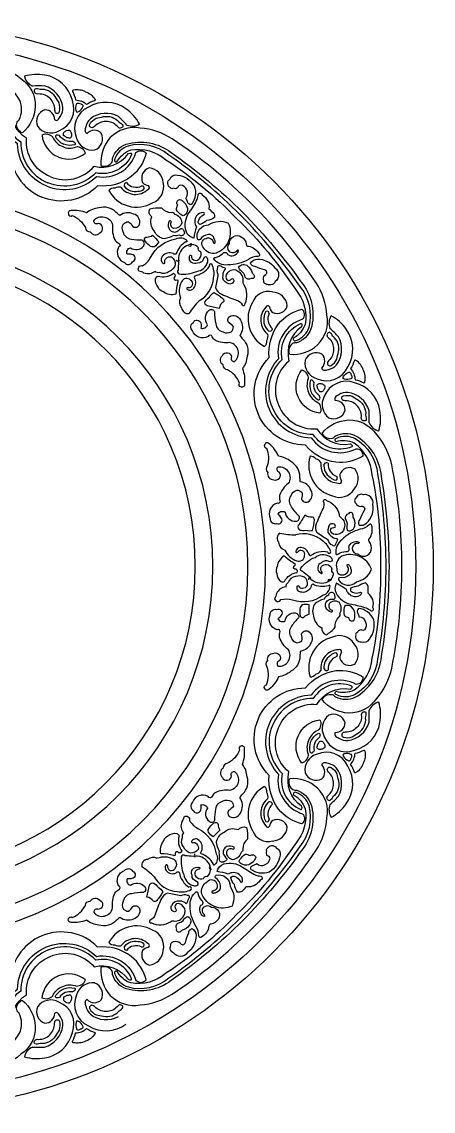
# Model space of a CAD drawing. Extents: x -66030 to 95157, y -13132 to 45879.
# Drawn here: x 25836 to 26399, y 15233 to 16721 of the extents above; entities that cross this region are included whole.
import ezdxf

# ---------------------------------------------------------------- set-up
doc = ezdxf.new("R2010")
doc.units = 0
doc.header["$LTSCALE"] = 100
doc.header["$MEASUREMENT"] = 0
for name, color, linetype in [('3', 11, 'CONTINUOUS'), ('4', 121, 'CONTINUOUS'), ('7', 105, 'CONTINUOUS')]:
    doc.layers.add(name, color=color, linetype=linetype)

msp = doc.modelspace()

# ---------------------------------------------------------------- linework, layer by layer
at = {"layer": '3'}
for points in [[(25654.7, 16677.9, -0.049978), (25793.7, 16663.9, -0.127726), (25835.1, 16643.4, -0.258257), (25854.8, 16605.3, -0.209814), (25837.3, 16569.6, -0.317206), (25834.4, 16570.7, -0.294929), (25829.4, 16582.9, -0.078685), (25832.7, 16587.3, 0.226494), (25833.2, 16614.5, 0.234615), (25782, 16649.7, 0.041967), (25654.7, 16661.1, 0.041967), (25527.4, 16649.7, 0.234615), (25476.1, 16614.5, 0.226494), (25476.6, 16587.3, -0.078685), (25479.9, 16582.9, -0.294929), (25475, 16570.7, -0.317206), (25472, 16569.6, -0.209814), (25454.5, 16605.3, -0.258257), (25474.2, 16643.4, -0.127726), (25515.6, 16663.9, -0.049978)], [(25854.3, 16629.2, 0.637846), (25857.3, 16622.8, -0.420346), (25880.9, 16603.4, 0.075239), (25881.6, 16597.9, 0.664636), (25887.9, 16598.4, 0.145363), (25887.2, 16610.4, -0.001294), (25881.8, 16618.8, 0.277803), (25861.3, 16628.7, 0.132594)], [(25974.6, 16579.3, -0.637846), (25968, 16577, 0.420346), (25937.6, 16579.9, -0.075239), (25933.2, 16576.5, -0.664636), (25929.1, 16581.3, -0.145363), (25938, 16589.3, 0.001294), (25947.9, 16591.5, -0.277803), (25969.3, 16584, -0.132594)], [(26150.2, 16472.6, 0.049978), (26042, 16561.1, 0.127726), (25998.2, 16575.8, 0.258257), (25957.3, 16562.8, 0.209814), (25944.5, 16525.2, 0.317206), (25947.4, 16523.9, 0.294929), (25959.5, 16529, 0.078685), (25960.3, 16534.5, -0.226494), (25979.1, 16554, -0.234615), (26040.3, 16542.7, -0.041967), (26138.3, 16460.7, -0.041967), (26220.3, 16362.7, -0.234615), (26231.6, 16301.5, -0.226494), (26212.1, 16282.7, 0.078685), (26206.6, 16281.9, 0.294929), (26201.5, 16269.8, 0.317206), (26202.8, 16266.9, 0.209814), (26240.4, 16279.7, 0.258257), (26253.4, 16320.6, 0.127726), (26238.7, 16364.4, 0.049978)], [(26061.8, 16491.5, 0.276698), (26053.1, 16498, 0.323477), (26049.8, 16494.7, -0.343194), (26043.2, 16493.8, -0.553893), (26039.9, 16494.3, -0.594127), (26039, 16506.5, -0.371029), (26049.1, 16511.7, -0.225979), (26071.9, 16497, -0.26981), (26068, 16471.5, -0.388681), (26062.7, 16475.4, 0.101774), (26060.4, 16479.8, 0.31351)], [(26084.3, 16460.5, 0.249126), (26075.1, 16455.9, 0.298315), (26075, 16440.8, 0.054055), (26071.4, 16425.6, -0.274678), (26061, 16435, -0.232204), (26065.2, 16460.5, 0.039077), (26076, 16478.4, 0.07496), (26077.6, 16485.6, -0.782852), (26082.9, 16484.6, -0.298967), (26092.1, 16465.8, 0.027723), (26098.7, 16459.6, -0.137889), (26099.6, 16453.7, -0.138064), (26088.9, 16449.5, -0.139881), (26079.9, 16444.4, -0.524443), (26078.1, 16450, -0.209653), (26084.7, 16457.3, 0.905096)], [(26055.1, 16456.8, -0.10024), (26047.6, 16464.3, -0.117255), (26049.6, 16470.7, -0.5773), (26052, 16478.5, -0.137667), (26058.4, 16474.3, -0.148293), (26062.7, 16466.1, -0.289477), (26058.4, 16456.4, -0.359842)], [(25975, 16434.1, -0.250909), (25975.2, 16445, -0.199461), (25982, 16447.9, -0.118638), (25988, 16441.3, 0.500363), (25997.2, 16444.7, 0.41386), (25989.2, 16458.5, 0.27939), (25970.4, 16456.6, -0.01683), (25965.3, 16460.7, 0.287686), (25941.8, 16466.8, 0.139494), (25924.9, 16460.3, 0.109255), (25903.9, 16463.1, 0.586306), (25900, 16458.3, 0.579978), (25905.3, 16456.4, -0.186244), (25923.2, 16439.9, 0.397495), (25930, 16434.1, 0.51448), (25942.8, 16432.9, 0.774726), (25940.9, 16445.5, -0.587405), (25934.6, 16449.3, -0.307032), (25949.3, 16454.4, -0.306097), (25960.5, 16443.3, 0.151024), (25963.6, 16423.2, 0.122965), (25968.5, 16418.8, -0.721031), (25968.7, 16413.3, 0.467893), (25976.7, 16392.2, 0.535542), (25987.8, 16393.2, 0.779721), (25986.9, 16403.4, 0.107912), (25980.3, 16403.6, -0.447509), (25984.9, 16412.5, 0.415654), (26002.6, 16414.7, 0.492038), (26000.9, 16422.7, -0.053662), (25986.1, 16423.9, -0.322968)], [(26048.4, 16434.7, 0.066562), (26053.5, 16438.8, -0.35759), (26057.3, 16436.5, -0.240168), (26058.5, 16431.7, -0.491999), (26051.7, 16429.6, -0.141115), (26043.7, 16429, -0.090306), (26031.1, 16424.8, -0.264668), (26017.4, 16435.4, -0.281079), (26014.1, 16454.7, -0.37042), (26011.3, 16465.8, -0.079612), (26027.2, 16467, 0.216403), (26040.7, 16460.8, -0.413763), (26045.1, 16458.4, -0.319216), (26055.1, 16446.6, -0.370368), (26044.1, 16438.8, -0.494912), (26040.8, 16447.6, 0.521329), (26037.9, 16448.9, 0.226587), (26037.3, 16439, 0.433138)], [(26100.6, 16420.7, 0.177034), (26099.3, 16424.7, 0.413776), (26091.1, 16430.4, 0.24009), (26080.1, 16423.5, -0.465596), (26076.3, 16424.4, -0.495506), (26091.7, 16443.6, -0.270132), (26118.5, 16446.1, -0.425993), (26102.1, 16404.9, -0.337079), (26085.3, 16412, -0.643969), (26088.3, 16425.3, -0.472422), (26098, 16420.4, 0.413454), (26099.3, 16418.4, 0.512487)], [(26014.8, 16429.4, -0.027746), (26023.7, 16420.4, -0.110684), (26017.6, 16413.9, -0.288846), (26011, 16415.3, -0.125149), (26004.2, 16423.1, -0.47842), (26007.3, 16427.1, 0.144111)], [(26143.1, 16417.2, 0.458065), (26146.1, 16414.6, -0.222349), (26160.8, 16404.2, -0.676952), (26159.1, 16400.7, 0.161118), (26146.1, 16396.6, -0.143658), (26118, 16389, -0.265544), (26098.8, 16397.1, -0.524558), (26101.3, 16399.2, 0.113853), (26110.7, 16404.2, -0.710612), (26117.7, 16403.1, 0.46843), (26132.4, 16407.6, 0.969491), (26130.6, 16408.6, -0.440288), (26120, 16407.3, -0.401984), (26120, 16418.1, -0.266587), (26125.5, 16427.8, -0.289911), (26136.3, 16427.4, -0.243018)], [(26109.6, 16348.9, 0.021813), (26130, 16340.9, -0.232407), (26137.5, 16334.4, 0.91061), (26141.5, 16336.1, 0.260244), (26139.9, 16362.2, -0.227005), (26138.8, 16366.4, 0.335139), (26131.8, 16380, 0.373918), (26118.9, 16379.4, 0.337792), (26115.6, 16370.4, 0.430305), (26120.9, 16368.3, 0.015634), (26124, 16370.4, -0.445), (26126, 16366.4, -0.500622), (26117.1, 16364.1, -0.390635), (26111.4, 16374.8, -0.210641), (26114.5, 16382.6, 0.605048), (26113.5, 16384.9, -0.024431), (26106.5, 16387.9, 0.561369), (26103.9, 16385.4, 0.236681), (26104.5, 16376.3, -0.013695), (26100.9, 16358, 0.202691)], [(26141.7, 16372.1, 0.256173), (26136, 16380.7, -0.132126), (26132.8, 16385.7, -0.510187), (26145.1, 16387.3, -0.192643), (26151.3, 16378.1, -0.027221), (26154, 16374.6, -0.690203), (26149.7, 16370.6, -0.400849)], [(26167, 16367.1, -0.271624), (26168.5, 16375.2, 0.821504), (26168.1, 16382.4, -0.055025), (26155.3, 16386.9, -0.355744), (26149.1, 16391.6, -0.22514), (26158.3, 16397, -0.237608), (26182.4, 16384.9, -0.522917), (26182.7, 16366.5, -0.445263), (26172.1, 16362.4, -0.466834)], [(26047, 16348.9, -0.232525), (26029.9, 16352.3, -0.257308), (26022.7, 16358.5, -0.231359), (26019.3, 16370.5, -0.217066), (26022.5, 16373.8, 0.25199), (26043.5, 16377.5, -0.661581), (26044.4, 16371.9, 0.638523), (26048.2, 16368.4, -0.801238), (26049.4, 16366.5, 0.045647)], [(26106.3, 16329.6, -0.0094), (26089.9, 16333.3, -0.470286), (26087, 16339, -0.084005), (26092.8, 16345.1, -0.128996), (26098.8, 16351.4, -0.058844), (26110.9, 16343.2, -0.388639), (26111.9, 16338.7, 0.210505)], [(26111.7, 16297.4, 0.250909), (26122.6, 16297.6, 0.199461), (26125.5, 16304.4, 0.118638), (26118.9, 16310.4, -0.500363), (26122.3, 16319.6, -0.41386), (26136.1, 16311.6, -0.27939), (26134.2, 16292.8, 0.01683), (26138.3, 16287.7, -0.287686), (26144.4, 16264.2, -0.139494), (26137.9, 16247.3, -0.109255), (26140.8, 16226.3, -0.586306), (26135.9, 16222.4, -0.579978), (26134, 16227.7, 0.186244), (26117.5, 16245.6, -0.397495), (26111.7, 16252.4, -0.51448), (26110.5, 16265.2, -0.774726), (26123.1, 16263.3, 0.587405), (26126.9, 16257, 0.307032), (26132, 16271.7, 0.306097), (26120.9, 16282.9, -0.151024), (26100.8, 16286, -0.122965), (26096.4, 16290.9, 0.721031), (26090.9, 16291.1, -0.467893), (26069.8, 16299.1, -0.535542), (26070.8, 16310.2, -0.779721), (26081, 16309.3, -0.107912), (26081.2, 16302.7, 0.447509), (26090.1, 16307.3, -0.376668), (26091.8, 16326.9, -0.492038), (26099.8, 16325.2, 0.047459), (26101.5, 16308.5, 0.322968)], [(26187.2, 16197.7, 0.33263), (26239.6, 16165.3, 0.305606), (26285, 16144.4, -0.170739), (26288, 16142.3, -0.353151), (26287.3, 16140.5, -0.368072), (26234.8, 16157.4, -0.30942), (26178.8, 16194.2, -0.311963), (26192.4, 16259.8, -0.368072), (26217.6, 16308.9, -0.353151), (26219.3, 16308.1, -0.170739), (26218.7, 16304.5, 0.305606), (26201.4, 16257.6, 0.33263)], [(26256.9, 16297, 0.637846), (26254.6, 16290.4, -0.420346), (26257.5, 16260, 0.075239), (26254.1, 16255.6, 0.664636), (26259, 16251.5, 0.145363), (26266.9, 16260.4, -0.001294), (26269.1, 16270.3, 0.277803), (26261.6, 16291.7, 0.132594)], [(26290.1, 16240.3, -0.093405), (26291.9, 16232.2, -0.0661), (26303.7, 16228, 0.473904), (26305.2, 16229.4, 0.16291), (26303.1, 16245.7, 0.16291), (26293.1, 16258.6, 0.473904), (26291, 16258.5, -0.0661), (26285.6, 16247.3, -0.093405)], [(26241, 16201.2, -0.32436), (26243.8, 16186.3, -0.270337), (26213.9, 16208.7, -0.270337), (26219.2, 16245.7, -0.32436), (26227.8, 16233.2, 0.206667), (26228.3, 16214.7, 0.206667)], [(26286.4, 16238.7, -0.260917), (26287.5, 16234.7, -0.183528), (26286.1, 16233.6, -0.198604), (26277.6, 16233.1, -0.122267), (26275.2, 16234.1, -0.122267), (26276.2, 16236.5, -0.198604), (26282.5, 16242.1, -0.183528), (26284.4, 16242.4, -0.260917)], [(26231.6, 16216, 0.167376), (26241.4, 16204.9, 0.519447), (26244, 16206.8, 0.091759), (26243.3, 16210.2, -0.151594), (26236.7, 16218.2, -0.151594), (26235.8, 16228.4, 0.091759), (26233.8, 16231.3, 0.519447), (26230.7, 16230.8, 0.167376)], [(26250.5, 16223.9, -0.095862), (26250.1, 16220, -0.064614), (26247.4, 16216.1, -0.181428), (26243.1, 16215.9, 0.117971), (26240.8, 16219.9, 0.117971), (26239.6, 16224.2, -0.181428), (26242.8, 16227.2, -0.064614), (26247.5, 16226.4, -0.095862)], [(26306.8, 16176.7, -0.637846), (26300.4, 16179.7, 0.420346), (26281, 16203.3, -0.075239), (26275.5, 16204, -0.664636), (26276, 16210.3, -0.145363), (26288, 16209.6, 0.001294), (26296.4, 16204.2, -0.277803), (26306.3, 16183.7, -0.132594)], [(26355.5, 15977.1, -0.049978), (26341.5, 15838, -0.127726), (26321, 15796.6, -0.258257), (26282.9, 15776.9, -0.209814), (26247.2, 15794.4, -0.317206), (26248.3, 15797.4, -0.294929), (26260.5, 15802.3, -0.078685), (26264.9, 15799, 0.226494), (26292.1, 15798.5, 0.234615), (26327.3, 15849.8, 0.041967), (26338.7, 15977.1, 0.041967), (26327.3, 16104.4, 0.234615), (26292.1, 16155.6, 0.226494), (26264.9, 16155.1, -0.078685), (26260.5, 16151.8, -0.294929), (26248.3, 16156.8, -0.317206), (26247.2, 16159.7, -0.209814), (26282.9, 16177.2, -0.258257), (26321, 16157.5, -0.127726), (26341.5, 16116.1, -0.049978)], [(26204.3, 16073.7, -0.250909), (26212.2, 16081.3, -0.199461), (26219, 16078.5, -0.118638), (26218.7, 16069.6, 0.500363), (26227.6, 16065.5, 0.41386), (26231.7, 16080.9, 0.27939), (26217, 16092.9, -0.01683), (26216.3, 16099.4, 0.287686), (26204, 16120.3, 0.139494), (26187.4, 16127.7, 0.109255), (26174.6, 16144.6, 0.586306), (26168.4, 16143.9, 0.579978), (26170.8, 16138.8, -0.186244), (26171.8, 16114.5, 0.397495), (26172.5, 16105.6, 0.51448), (26180.7, 16095.6, 0.774726), (26188.3, 16105.9, -0.587405), (26186.5, 16113.1, -0.307032), (26200.6, 16106.2, -0.306097), (26200.6, 16090.5, 0.151024), (26188.6, 16074.1, 0.122965), (26188.9, 16067.6, -0.721031), (26185.2, 16063.5, 0.467893), (26176, 16042.9, 0.535542), (26184.5, 16035.7, 0.779721), (26191, 16043.6, 0.107912), (26186.5, 16048.4, -0.447509), (26196.1, 16051.5, 0.376668), (26211.2, 16038.8, 0.492038), (26215.6, 16045.7, -0.047459), (26205, 16058.7, -0.322968)], [(26292.8, 16063.5, 0.271624), (26299.5, 16058.9, -0.821504), (26304.3, 16053.5, 0.055025), (26298.4, 16041.3, 0.355744), (26297.4, 16033.5, 0.22514), (26307.7, 16036.3, 0.237608), (26316.3, 16061.9, 0.522917), (26303.5, 16075.1, 0.445263), (26293, 16070.5, 0.466834)], [(26239.3, 16035.9, -0.021813), (26248.1, 16055.9, 0.232407), (26248.7, 16065.8, -0.91061), (26252.8, 16067.4, -0.260244), (26270, 16047.9, 0.227005), (26272.3, 16044.1, -0.335139), (26277, 16029.5, -0.373918), (26267.4, 16020.8, -0.337792), (26258.7, 16024.9, -0.430305), (26261, 16030.1, -0.015634), (26264.6, 16030.8, 0.445), (26263.2, 16035.1, 0.500622), (26255.4, 16030.4, 0.390635), (26258.8, 16018.8, 0.210641), (26266.5, 16015.5, -0.605048), (26267.5, 16013.1, 0.024431), (26264.6, 16006, -0.561369), (26261, 16006, -0.236681), (26255, 16012.9, 0.013695), (26239.5, 16023.3, -0.202691)], [(26223.3, 16047.1, 0.0094), (26214.3, 16032.9, 0.470286), (26216.4, 16026.9, 0.084005), (26224.7, 16026.6, 0.128996), (26233.5, 16026.4, 0.058844), (26236.2, 16040.8, 0.388639), (26233.7, 16044.6, -0.210505)], [(26278.3, 16042.1, -0.256173), (26280.4, 16032.1, 0.132126), (26281.7, 16026.2, 0.510187), (26291.5, 16033.7, 0.192643), (26289.4, 16044.6, 0.027221), (26288.8, 16049.1, 0.690203), (26282.9, 16048.8, 0.400849)], [(26311.2, 16011.2, -0.458065), (26311.5, 16015.1, 0.222349), (26314.6, 16032.9, 0.676952), (26310.9, 16034.2, -0.161118), (26298.8, 16027.9, 0.143658), (26273.6, 16013.4, 0.265544), (26265.7, 15994.1, 0.524558), (26269, 15994.4, -0.113853), (26279.1, 15997.5, 0.710612), (26283.3, 16003.2, -0.46843), (26296.9, 16010.4, -0.969491), (26296.4, 16008.5, 0.440288), (26287.9, 16001.9, 0.401984), (26295.6, 15994.3, 0.266587), (26306.3, 15991.3, 0.289911), (26313.7, 15999.2, 0.243018)], [(26195, 15991.5, 0.232525), (26185.4, 15977.1, 0.257308), (26184.7, 15967.6, 0.231359), (26190.7, 15956.7, 0.217066), (26195.3, 15956.7, -0.25199), (26212.7, 15968.9, 0.661581), (26209.5, 15973.5, -0.638523), (26209.6, 15978.6, 0.801238), (26209.2, 15980.8, -0.045647)], [(26283.7, 15978.7, -0.177034), (26285.6, 15974.9, -0.413776), (26283.8, 15965.1, -0.24009), (26271.1, 15962.2, 0.465596), (26269.1, 15958.9, 0.495506), (26293.6, 15956.2, 0.270132), (26314.3, 15973.4, 0.425993), (26273.6, 15991, 0.337079), (26266.7, 15974.1, 0.643969), (26278.3, 15966.7, 0.472422), (26281.6, 15977.1, -0.413454), (26281.1, 15979.4, -0.512487)], [(26300.3, 15939.1, -0.249126), (26290.5, 15935.8, -0.298315), (26279.8, 15946.3, -0.054055), (26266.5, 15954.6, 0.274678), (26265.8, 15940.6, 0.232204), (26286.8, 15925.5, -0.039077), (26307.1, 15920.5, -0.07496), (26313.3, 15916.5, 0.782852), (26316.3, 15921, 0.298967), (26309.6, 15940.8, -0.027723), (26309.8, 15949.8, 0.137889), (26306.3, 15954.6, 0.138064), (26295.8, 15950.1, 0.139881), (26285.8, 15947.3, 0.524443), (26288.5, 15942.1, 0.209653), (26298.3, 15941.6, -0.905096)], [(26256.7, 15931.9, -0.066562), (26263.2, 15932.6, 0.35759), (26264.3, 15936.9, 0.240168), (26261.7, 15941.2, 0.491999), (26255.4, 15937.8, 0.141115), (26249.3, 15932.6, 0.090306), (26237.4, 15926.7, 0.264668), (26235.2, 15909.5, 0.281079), (26246.5, 15893.5, 0.37042), (26252.4, 15883.7, 0.079612), (26264.5, 15894.1, -0.216403), (26269.7, 15908, 0.413763), (26271.2, 15912.8, 0.319216), (26269.9, 15928.2, 0.370368), (26256.5, 15926, 0.494912), (26260.4, 15917.4, -0.521329), (26259.3, 15914.5, -0.226587), (26251.9, 15921, -0.433138)], [(26229.1, 15911.9, 0.027746), (26229.1, 15924.5, 0.110684), (26220.2, 15924.8, 0.288846), (26216.5, 15919.1, 0.125149), (26217.2, 15908.8, 0.47842), (26222.2, 15908.2, -0.144111)], [(26277, 15920.9, 0.10024), (26277, 15910.4, 0.117255), (26282.9, 15907.3, 0.5773), (26290.2, 15903.5, 0.137667), (26291.7, 15910.9, 0.148293), (26289, 15919.8, 0.289477), (26279.1, 15923.6, 0.359842)], [(26204.3, 15880.4, 0.250909), (26212.2, 15872.9, 0.199461), (26219, 15875.6, 0.118638), (26218.7, 15884.5, -0.500363), (26227.6, 15888.6, -0.41386), (26231.7, 15873.2, -0.27939), (26217, 15861.2, 0.01683), (26216.3, 15854.7, -0.287686), (26204, 15833.9, -0.139494), (26187.4, 15826.4, -0.109255), (26174.6, 15809.6, -0.586306), (26168.4, 15810.3, -0.579978), (26170.8, 15815.4, 0.186244), (26171.8, 15839.7, -0.397495), (26172.5, 15848.6, -0.51448), (26180.7, 15858.5, -0.774726), (26188.3, 15848.2, 0.587405), (26186.5, 15841.1, 0.307032), (26200.6, 15847.9, 0.306097), (26200.6, 15863.6, -0.151024), (26188.6, 15880.1, -0.122965), (26188.9, 15886.6, 0.721031), (26185.2, 15890.7, -0.467893), (26176, 15911.2, -0.535542), (26184.5, 15918.4, -0.779721), (26191, 15910.5, -0.107912), (26186.5, 15905.7, 0.447509), (26196.1, 15902.7, -0.415654), (26210.2, 15913.6, -0.492038), (26214.6, 15906.8, 0.053662), (26205, 15895.5, 0.322968)], [(26306.3, 15901.2, -0.276698), (26304.8, 15890.5, -0.323477), (26300.1, 15890.5, 0.343194), (26294.8, 15886.5, 0.553893), (26292.8, 15883.7, 0.594127), (26300.8, 15874.4, 0.371029), (26311.6, 15877.9, 0.225979), (26317.3, 15904.5, 0.26981), (26296.6, 15919.8, 0.388681), (26295.6, 15913.3, -0.101774), (26297.1, 15908.5, -0.31351)], [(26174.4, 15761.8, 0.297565), (26187.3, 15693.2, 0.381293), (26220, 15639.3, -0.433071), (26219.3, 15625.6, -0.162838), (26187.2, 15645.8, -0.186622), (26174.5, 15691.7, -0.304065), (26159.2, 15768.1, -0.304065), (26224, 15811.3, -0.186622), (26265.5, 15834.8, -0.162838), (26302.5, 15826.4, -0.433071), (26293.2, 15816.1, 0.381293), (26232, 15801.2, 0.297565)], [(26187.2, 15756.5, -0.33263), (26239.6, 15788.8, -0.305606), (26285, 15809.7, 0.170739), (26288, 15811.9, 0.353151), (26287.3, 15813.6, 0.368072), (26234.8, 15796.7, 0.30942), (26178.8, 15760, 0.30942), (26192.4, 15694.4, 0.368072), (26217.6, 15645.3, 0.353151), (26219.3, 15646, 0.170739), (26218.7, 15649.7, -0.305606), (26201.4, 15696.5, -0.33263)], [(26306.8, 15777.5, 0.637846), (26300.4, 15774.4, -0.420346), (26281, 15750.9, 0.075239), (26275.5, 15750.2, 0.664636), (26276, 15743.8, 0.145363), (26288, 15744.5, -0.001294), (26296.4, 15749.9, 0.277803), (26306.3, 15770.4, 0.132594)], [(26219.2, 15708.5, -0.270337), (26213.9, 15745.4, -0.270337), (26243.8, 15767.8, -0.32436), (26241, 15753, 0.206667), (26228.3, 15739.5, 0.206667), (26227.8, 15720.9, -0.32436)], [(26231.6, 15738.1, -0.167376), (26241.4, 15749.2, -0.519447), (26244, 15747.3, -0.091759), (26243.3, 15743.9, 0.151594), (26236.7, 15736, 0.151594), (26235.8, 15725.7, -0.091759), (26233.8, 15722.8, -0.519447), (26230.7, 15723.3, -0.167376)], [(26111.7, 15656.8, -0.250909), (26122.6, 15656.5, -0.199461), (26125.5, 15649.8, -0.118638), (26118.9, 15643.7, 0.500363), (26122.3, 15634.5, 0.41386), (26136.1, 15642.5, 0.27939), (26134.2, 15661.4, -0.01683), (26138.3, 15666.4, 0.287686), (26144.4, 15689.9, 0.139494), (26137.9, 15706.9, 0.109255), (26140.8, 15727.9, 0.586306), (26135.9, 15731.8, 0.579978), (26134, 15726.4, -0.186244), (26117.5, 15708.5, 0.397495), (26111.7, 15701.7, 0.51448), (26110.5, 15688.9, 0.774726), (26123.1, 15690.9, -0.587405), (26126.9, 15697.2, -0.307032), (26132, 15682.4, -0.306097), (26120.9, 15671.3, 0.151024), (26100.8, 15668.1, 0.122965), (26096.4, 15663.3, -0.721031), (26090.9, 15663, 0.467893), (26069.8, 15655, 0.535542), (26070.8, 15643.9, 0.779721), (26081, 15644.9, 0.107912), (26081.2, 15651.4, -0.447509), (26090.1, 15646.8, 0.415654), (26092.3, 15629.1, 0.492038), (26100.3, 15630.8, -0.053662), (26101.5, 15645.6, -0.322968)], [(26250.5, 15730.3, -0.095862), (26247.5, 15727.8, -0.064614), (26242.8, 15726.9, -0.181428), (26239.6, 15729.9, 0.117971), (26240.8, 15734.3, 0.117971), (26243.1, 15738.2, -0.181428), (26247.4, 15738.1, -0.064614), (26250.1, 15734.2, -0.095862)], [(26286.4, 15715.4, 0.260917), (26287.5, 15719.4, 0.183528), (26286.1, 15720.5, 0.198604), (26277.6, 15721, 0.122267), (26275.2, 15720, 0.122267), (26276.2, 15717.7, 0.198604), (26282.5, 15712, 0.183528), (26284.4, 15711.8, 0.260917)], [(26290.1, 15713.9, 0.093405), (26291.9, 15722, 0.0661), (26303.7, 15726.1, -0.473904), (26305.2, 15724.7, -0.16291), (26303.1, 15708.5, -0.16291), (26293.1, 15695.6, -0.473904), (26291, 15695.6, 0.0661), (26285.6, 15706.9, 0.093405)], [(26256.9, 15657.1, -0.637846), (26254.6, 15663.8, 0.420346), (26257.5, 15694.2, -0.075239), (26254.1, 15698.5, -0.664636), (26259, 15702.7, -0.145363), (26266.9, 15693.7, 0.001294), (26269.1, 15683.9, -0.277803), (26261.6, 15662.4, -0.132594)], [(26150.2, 15481.5, 0.049978), (26238.7, 15589.7, 0.127726), (26253.4, 15633.6, 0.258257), (26240.4, 15674.4, 0.209814), (26202.8, 15687.2, 0.317206), (26201.5, 15684.4, 0.294929), (26206.6, 15672.3, 0.078685), (26212.1, 15671.5, -0.226494), (26231.6, 15652.6, -0.234615), (26220.3, 15591.4, -0.041967), (26138.3, 15493.4, -0.041967), (26040.3, 15411.4, -0.234615), (25979.1, 15400.1, -0.226494), (25960.3, 15419.7, 0.078685), (25959.5, 15425.1, 0.294929), (25947.4, 15430.3, 0.317206), (25944.5, 15428.9, 0.209814), (25957.3, 15391.3, 0.258257), (25998.2, 15378.3, 0.127726), (26042, 15393.1, 0.049978)], [(26107, 15617, -0.027746), (26098, 15608, -0.110684), (26091.5, 15614.1, -0.288846), (26092.9, 15620.8, -0.125149), (26100.7, 15627.6, -0.47842), (26104.7, 15624.5, 0.144111)], [(26026.5, 15584.8, -0.232525), (26029.9, 15601.8, -0.257308), (26036.1, 15609, -0.231359), (26048.1, 15612.5, -0.217066), (26051.4, 15609.2, 0.25199), (26055.1, 15588.3, -0.661581), (26049.5, 15587.3, 0.638523), (26046, 15583.6, -0.801238), (26044.1, 15582.4, 0.045647)], [(26112.3, 15583.3, 0.066562), (26116.4, 15578.2, -0.35759), (26114.1, 15574.4, -0.240168), (26109.3, 15573.2, -0.491999), (26107.2, 15580, -0.141115), (26106.6, 15588, -0.090306), (26102.4, 15600.6, -0.264668), (26113, 15614.4, -0.281079), (26132.3, 15617.7, -0.37042), (26143.4, 15620.4, -0.079612), (26144.6, 15604.6, 0.216403), (26138.4, 15591.1, -0.413763), (26136, 15586.6, -0.319216), (26124.2, 15576.6, -0.370368), (26116.4, 15587.6, -0.494912), (26125.2, 15590.9, 0.521329), (26126.5, 15593.8, 0.226587), (26116.6, 15594.5, 0.433138)], [(26169.1, 15569.9, 0.276698), (26175.6, 15578.6, 0.323477), (26172.3, 15582, -0.343194), (26171.4, 15588.5, -0.553893), (26171.9, 15591.9, -0.594127), (26184.1, 15592.8, -0.371029), (26189.3, 15582.7, -0.225979), (26174.6, 15559.8, -0.26981), (26149.1, 15563.7, -0.388681), (26153, 15569, 0.101774), (26157.4, 15571.3, 0.31351)], [(26134.4, 15576.7, -0.10024), (26141.9, 15584.2, -0.117255), (26148.3, 15582.2, -0.5773), (26156.1, 15579.7, -0.137667), (26151.9, 15573.4, -0.148293), (26143.7, 15569.1, -0.289477), (26134, 15573.4, -0.359842)], [(26138.1, 15547.4, 0.249126), (26133.5, 15556.6, 0.298315), (26118.4, 15556.8, 0.054055), (26103.2, 15560.3, -0.274678), (26112.6, 15570.8, -0.232204), (26138.1, 15566.5, 0.039077), (26156, 15555.7, 0.07496), (26163.2, 15554.2, -0.782852), (26162.2, 15548.8, -0.298967), (26143.4, 15539.6, 0.027723), (26137.2, 15533.1, -0.137889), (26131.3, 15532.2, -0.138064), (26127.1, 15542.8, -0.139881), (26122, 15551.8, -0.524443), (26127.6, 15553.6, -0.209653), (26134.9, 15547.1, 0.905096)], [(25975, 15520.1, 0.250909), (25975.2, 15509.2, 0.199461), (25982, 15506.3, 0.118638), (25988, 15512.8, -0.500363), (25997.2, 15509.4, -0.41386), (25989.2, 15495.6, -0.27939), (25970.4, 15497.6, 0.01683), (25965.3, 15493.5, -0.287686), (25941.8, 15487.4, -0.139494), (25924.9, 15493.8, -0.109255), (25903.9, 15491, -0.586306), (25900, 15495.8, -0.579978), (25905.3, 15497.8, 0.186244), (25923.2, 15514.2, -0.397495), (25930, 15520, -0.51448), (25942.8, 15521.3, -0.774726), (25940.9, 15508.7, 0.587405), (25934.6, 15504.8, 0.307032), (25949.3, 15499.7, 0.306097), (25960.5, 15510.9, -0.151024), (25963.6, 15530.9, -0.122965), (25968.5, 15535.3, 0.721031), (25968.7, 15540.9, -0.467893), (25976.7, 15561.9, -0.535542), (25987.8, 15560.9, -0.779721), (25986.9, 15550.8, -0.107912), (25980.3, 15550.5, 0.447509), (25984.9, 15541.6, -0.376668), (26004.5, 15539.9, -0.492038), (26002.8, 15531.9, 0.047459), (25986.1, 15530.2, 0.322968)], [(26098.3, 15531.1, 0.177034), (26102.3, 15532.4, 0.413776), (26108, 15540.6, 0.24009), (26101.1, 15551.7, -0.465596), (26102, 15555.4, -0.495506), (26121.2, 15540, -0.270132), (26123.7, 15513.3, -0.425993), (26082.5, 15529.6, -0.337079), (26089.6, 15546.4, -0.643969), (26102.9, 15543.5, -0.472422), (26098, 15533.8, 0.413454), (26096, 15532.4, 0.512487)], [(26007.2, 15525.4, -0.0094), (26010.9, 15541.8, -0.470286), (26016.6, 15544.7, -0.084005), (26022.7, 15539, -0.128996), (26029, 15532.9, -0.058844), (26020.8, 15520.8, -0.388639), (26016.3, 15519.9, 0.210505)], [(26026.5, 15522.1, 0.021813), (26018.5, 15501.7, -0.232407), (26012, 15494.2, 0.91061), (26013.7, 15490.3, 0.260244), (26039.8, 15491.9, -0.227005), (26044.1, 15493, 0.335139), (26057.6, 15499.9, 0.373918), (26057, 15512.9, 0.337792), (26048, 15516.2, 0.430305), (26045.9, 15510.8, 0.015634), (26048, 15507.7, -0.445), (26044, 15505.8, -0.500622), (26041.7, 15514.6, -0.390635), (26052.4, 15520.4, -0.210641), (26060.2, 15517.3, 0.605048), (26062.5, 15518.2, -0.024431), (26065.5, 15525.3, 0.561369), (26063, 15527.9, 0.236681), (26053.9, 15527.2, -0.013695), (26035.6, 15530.9, 0.202691)], [(26094.8, 15488.7, 0.458065), (26092.2, 15485.7, -0.222349), (26081.8, 15470.9, -0.676952), (26078.3, 15472.6, 0.161118), (26074.2, 15485.7, -0.143658), (26066.6, 15513.8, -0.265544), (26074.7, 15532.9, -0.524558), (26076.8, 15530.4, 0.113853), (26081.8, 15521.1, -0.710612), (26080.7, 15514, 0.46843), (26085.2, 15499.4, 0.969491), (26086.2, 15501.1, -0.440288), (26084.9, 15511.7, -0.401984), (26095.7, 15511.7, -0.266587), (26105.4, 15506.2, -0.289911), (26105, 15495.5, -0.243018)], [(26049.7, 15490.1, 0.256173), (26058.3, 15495.7, -0.132126), (26063.3, 15499, -0.510187), (26064.9, 15486.7, -0.192643), (26055.7, 15480.4, -0.027221), (26052.2, 15477.8, -0.690203), (26048.2, 15482.1, -0.400849)], [(26044.8, 15464.7, -0.271624), (26052.8, 15463.2, 0.821504), (26060, 15463.7, -0.055025), (26064.5, 15476.5, -0.355744), (26069.2, 15482.7, -0.22514), (26074.6, 15473.5, -0.237608), (26062.5, 15449.3, -0.522917), (26044.1, 15449, -0.445263), (26040, 15459.7, -0.466834)], [(25875.3, 15444.5, -0.33263), (25935.2, 15430.4, -0.305606), (25982.1, 15413, 0.170739), (25985.7, 15412.4, 0.353151), (25986.5, 15414.1, 0.368072), (25937.4, 15439.3, 0.30942), (25871.8, 15452.9, 0.311963), (25835, 15396.9, 0.368072), (25818.1, 15344.4, 0.353151), (25819.9, 15343.7, 0.170739), (25822, 15346.7, -0.305606), (25842.9, 15392.1, -0.33263)], [(25910.9, 15404, 0.32436), (25923.3, 15412.6, 0.270337), (25886.3, 15417.8, 0.270337), (25863.9, 15388, 0.32436), (25878.8, 15390.7, -0.206667), (25892.3, 15403.5, -0.206667)], [(25893.6, 15400.1, -0.167376), (25908.4, 15401.1, -0.519447), (25908.9, 15397.9, -0.091759), (25906, 15396, 0.151594), (25895.8, 15395, 0.151594), (25887.8, 15388.4, -0.091759), (25884.4, 15387.8, -0.519447), (25882.5, 15390.3, -0.167376)], [(25901.5, 15381.2, 0.095862), (25904, 15384.3, 0.064614), (25904.8, 15388.9, 0.181428), (25901.9, 15392.1, -0.117971), (25897.5, 15390.9, -0.117971), (25893.5, 15388.7, 0.181428), (25893.7, 15384.3, 0.064614), (25897.6, 15381.6, 0.095862)], [(25654.7, 15276.3, -0.049978), (25515.6, 15290.2, -0.127726), (25474.2, 15310.8, -0.258257), (25454.5, 15348.9, -0.209814), (25472, 15384.5, -0.317206), (25475, 15383.5, -0.294929), (25479.9, 15371.3, -0.078685), (25476.6, 15366.8, 0.226494), (25476.1, 15339.7, 0.234615), (25527.4, 15304.4, 0.041967), (25654.7, 15293.1, 0.041967), (25782, 15304.4, 0.234615), (25833.2, 15339.7, 0.226494), (25832.7, 15366.8, -0.078685), (25829.4, 15371.3, -0.294929), (25834.4, 15383.5, -0.317206), (25837.3, 15384.5, -0.209814), (25854.8, 15348.9, -0.258257), (25835.1, 15310.8, -0.127726), (25793.7, 15290.2, -0.049978)], [(25974.6, 15374.8, 0.637846), (25968, 15377.1, -0.420346), (25937.6, 15374.3, 0.075239), (25933.2, 15377.6, 0.664636), (25929.1, 15372.8, 0.145363), (25938, 15364.8, -0.001294), (25947.9, 15362.7, 0.277803), (25969.3, 15370.2, 0.132594)], [(25854.3, 15325, -0.637846), (25857.3, 15331.3, 0.420346), (25880.9, 15350.8, -0.075239), (25881.6, 15356.2, -0.664636), (25887.9, 15355.8, -0.145363), (25887.2, 15343.8, 0.001294), (25881.8, 15335.3, -0.277803), (25861.3, 15325.4, -0.132594)], [(25916.3, 15345.4, 0.260917), (25920, 15347.4, 0.183528), (25919.7, 15349.2, 0.198604), (25914.1, 15355.6, 0.122267), (25911.7, 15356.6, 0.122267), (25910.7, 15354.2, 0.198604), (25911.2, 15345.7, 0.183528), (25912.3, 15344.2, 0.260917)], [(25917.9, 15341.7, 0.093405), (25924.9, 15346.1, 0.0661), (25936.1, 15340.7, -0.473904), (25936.2, 15338.6, -0.16291), (25923.3, 15328.6, -0.16291), (25907.1, 15326.6, -0.473904), (25905.7, 15328.1, 0.0661), (25909.8, 15339.9, 0.093405)]]:
    msp.add_lwpolyline(points, format="xyb", close=True, dxfattribs=at)
for points in [[(25869.9, 16496.8, -0.297565), (25830.6, 16554.4, -0.381293), (25815.6, 16615.6, 0.433071), (25805.4, 16624.9, 0.162838), (25797, 16587.9, 0.186622), (25820.5, 16546.4, 0.304065), (25863.6, 16481.6, 0.304065)], [(25923.3, 16625.5, 0.16291), (25907.1, 16627.6, 0.473904), (25905.7, 16626.1, -0.0661), (25909.8, 16614.3, -0.093405), (25917.9, 16612.5, -0.093405)], [(25923.3, 16625.5, -0.16291), (25936.2, 16615.5, -0.473904), (25936.1, 16613.4, 0.0661), (25924.9, 16608, 0.093405), (25917.9, 16612.5, 0.093405)], [(25875.3, 16509.6, -0.33263), (25842.9, 16562, -0.305606), (25822, 16607.4, 0.170739), (25819.9, 16610.4, 0.353151), (25818.1, 16609.7, 0.368072), (25835, 16557.2, 0.30942), (25871.8, 16501.2)], [(25911.7, 16597.6, -0.122267), (25910.7, 16600, -0.198604), (25911.2, 16608.5, -0.183528), (25912.3, 16609.9, -0.260917), (25916.3, 16608.8)], [(25911.7, 16597.6, 0.122267), (25914.1, 16598.6, 0.198604), (25919.7, 16604.9, 0.183528), (25920, 16606.8, 0.260917), (25916.3, 16608.8)], [(25895.8, 16559.1, -0.151594), (25887.8, 16565.7, 0.091759), (25884.4, 16566.4, 0.519447), (25882.5, 16563.8, 0.167376), (25893.6, 16554)], [(25897.5, 16563.2, 0.117971), (25893.5, 16565.5, -0.181428), (25893.7, 16569.8, -0.064614), (25897.6, 16572.5, -0.095862), (25901.5, 16572.9, -0.095862)], [(25897.5, 16563.2, -0.117971), (25901.9, 16562, 0.181428), (25904.8, 16565.2, 0.064614), (25904, 16569.9, 0.095862), (25901.5, 16572.9, 0.095862)], [(25895.8, 16559.1, 0.151594), (25906, 16558.2, -0.091759), (25908.9, 16556.2, -0.519447), (25908.4, 16553.1, -0.167376), (25893.6, 16554)], [(26135, 16457.3, 0.041992), (26037.5, 16538.9, 0.242899), (25981.5, 16551.3, 0.230778), (25963.4, 16533.8, 0.163212), (25963.1, 16531.3, 0.296077), (25966.3, 16529.6, -0.185692), (25985.4, 16546, -0.223585), (26033.3, 16532.7, -0.055837), (26130, 16452.4, -0.055837), (26210.3, 16355.7, -0.223585), (26223.6, 16307.8, -0.185692), (26207.2, 16288.7, 0.296077), (26208.9, 16285.5, 0.163212), (26211.4, 16285.8, 0.230778), (26228.9, 16303.9, 0.242899), (26216.5, 16359.9, 0.041992), (26134.9, 16457.4)], [(25869.9, 16496.8, 0.297565), (25938.5, 16509.7, 0.381293), (25992.4, 16542.4, -0.433071), (26006.2, 16541.7, -0.162838), (25986, 16509.6, -0.186622), (25940, 16496.9, -0.304065), (25863.6, 16481.6, -0.304065)], [(25875.3, 16509.6, 0.33263), (25935.2, 16523.8, 0.305606), (25982.1, 16541.1, -0.170739), (25985.7, 16541.7, -0.353151), (25986.5, 16540, -0.368072), (25937.4, 16514.8, -0.30942), (25871.8, 16501.2)], [(26018.6, 16380.2, -0.272916), (26003.1, 16377.9, 0.11922), (25996.5, 16380.6, -0.71743), (26001.5, 16387.9, 0.143055), (26012.4, 16399.3, -0.245238), (26047, 16424.4, -0.347873), (26062.1, 16422.3, -0.827177), (26060.7, 16420.6, 0.18248), (26047.2, 16403.9, -0.282582), (26043.4, 16404.4, 0.339962), (26028.7, 16401, 0.478835), (26029.4, 16391.3, 0.786728), (26032, 16392.4, -0.366594), (26033.5, 16397.6, -0.304063), (26041.1, 16399.9, -0.230707), (26046.1, 16389.3, -0.213569), (26037.8, 16379.8, -0.316468), (26024.9, 16378.6, -0.292929), (26018.3, 16380.4)], [(26050.1, 16382, 0.573446), (26051.2, 16376.7, 0.135697), (26075.4, 16380.2, 0.297093), (26090.4, 16392.8, 0.269688), (26089.3, 16399.5, 0.492767), (26084.9, 16397.7, -0.340355), (26076.5, 16391.4, -0.631965), (26065.6, 16400.3, -1.072493), (26068.1, 16401.2, 0.776153), (26079.6, 16398.3, 0.295863), (26080.8, 16407.3, -0.535998), (26078, 16412.5, 0.397497), (26059.1, 16413.6, 0.297571), (26050.7, 16393.1, 0.017076), (26049.9, 16381.9)], [(26220, 16314.8, 0.381293), (26187.3, 16260.9, 0.297565), (26174.4, 16192.3, 0.297565), (26232, 16153, 0.381293), (26293.2, 16138, -0.433071), (26302.5, 16127.8, -0.162838), (26265.5, 16119.4, -0.186622), (26224, 16142.9, -0.304065), (26159.2, 16186, -0.304065), (26174.5, 16262.4, -0.186622), (26187.2, 16308.3, -0.162838), (26219.3, 16328.6)], [(26333.9, 15977.1, -0.041992), (26322.6, 15850.5, -0.242899), (26291.8, 15802.1, -0.230778), (26266.7, 15801.8, -0.163212), (26264.7, 15803.3, -0.296077), (26265.7, 15806.7, 0.185692), (26290.8, 15808.7, 0.223585), (26315.3, 15851.9, 0.055837), (26326.9, 15977.1, 0.055837), (26315.3, 16102.3, 0.223585), (26290.8, 16145.5, 0.185692), (26265.7, 16147.4, -0.296077), (26264.7, 16150.9, -0.163212), (26266.7, 16152.4, -0.230778), (26291.8, 16152, -0.242899), (26322.6, 16103.6, -0.041992), (26333.9, 15977)], [(26220.6, 15970.3, -0.573446), (26217.6, 15974.9, -0.135697), (26237.2, 15989.5, -0.297093), (26256.8, 15991.2, -0.269688), (26260.7, 15985.7, -0.492767), (26256.3, 15983.9, 0.340355), (26245.9, 15982.3, 0.631965), (26244.5, 15968.4, 1.072493), (26246.9, 15969.5, -0.776153), (26253, 15979.7, -0.295863), (26260.2, 15974.1, 0.535998), (26262, 15968.5, -0.397497), (26249.3, 15954.4, -0.297571), (26228.9, 15962.9, -0.017076), (26220.4, 15970.3)], [(26197, 15949.3, 0.272916), (26184.5, 15940, -0.11922), (26181.7, 15933.4, 0.71743), (26190.4, 15931.8, -0.143055), (26206.2, 15931.4, 0.245238), (26248.4, 15938.2, 0.347873), (26257.6, 15950.4, 0.827177), (26255.4, 15950.6, -0.18248), (26234.1, 15952.8, 0.282582), (26231.7, 15949.8, -0.339962), (26218.9, 15941.8, -0.478835), (26212.6, 15949.2, -0.786728), (26215.1, 15950.2, 0.366594), (26219.9, 15947.6, 0.304063), (26226.9, 15951.4, 0.230707), (26222.9, 15962.4, 0.213569), (26210.4, 15963.2, 0.316468), (26200.4, 15955, 0.292929), (26197, 15949)], [(26134.9, 15496.8, 0.041992), (26216.5, 15594.3, 0.242899), (26228.9, 15650.3, 0.230778), (26211.4, 15668.3, 0.163212), (26208.9, 15668.6, 0.296077), (26207.2, 15665.5, -0.185692), (26223.6, 15646.3, -0.223585), (26210.3, 15598.5, -0.055837), (26130, 15501.7, -0.055837), (26033.3, 15421.4, -0.223585), (25985.4, 15408.2, -0.185692), (25966.3, 15424.6, 0.296077), (25963.1, 15422.8, 0.163212), (25963.4, 15420.4, 0.230778), (25981.5, 15402.8, 0.242899), (26037.5, 15415.3, 0.041992), (26135, 15496.8)], [(26057.8, 15613.2, -0.272916), (26055.5, 15628.7, 0.11922), (26058.2, 15635.3, -0.71743), (26065.5, 15630.2, 0.143055), (26076.9, 15619.4, -0.245238), (26102, 15584.7, -0.347873), (26099.9, 15569.6, -0.827177), (26098.2, 15571, 0.18248), (26081.5, 15584.5, -0.282582), (26082, 15588.4, 0.339962), (26078.6, 15603, 0.478835), (26068.9, 15602.3, 0.786728), (26070, 15599.8, -0.366594), (26075.2, 15598.2, -0.304063), (26077.5, 15590.6, -0.230707), (26066.9, 15585.7, -0.213569), (26057.4, 15594, -0.316468), (26056.2, 15606.8, -0.292929), (26058, 15613.4)], [(26059.6, 15581.7, 0.573446), (26054.3, 15580.6, 0.135697), (26057.8, 15556.4, 0.297093), (26070.4, 15541.3, 0.269688), (26077.1, 15542.4, 0.492767), (26075.3, 15546.8, -0.340355), (26069, 15555.3, -0.631965), (26077.9, 15566.1, -1.072493), (26078.8, 15563.7, 0.776153), (26075.9, 15552.2, 0.295863), (26084.9, 15551, -0.535998), (26090.1, 15553.7, 0.397497), (26091.2, 15572.6, 0.297571), (26070.7, 15581.1, 0.017076), (26059.5, 15581.8)], [(25815.6, 15338.5, -0.381293), (25830.6, 15399.8, -0.297565), (25869.9, 15457.4, -0.297565), (25938.5, 15444.5, -0.381293), (25992.4, 15411.7, 0.433071), (26006.2, 15412.4, 0.162838), (25986, 15444.5, 0.186622), (25940, 15457.3, 0.304065), (25863.6, 15472.6, 0.304065), (25820.5, 15407.8, 0.186622), (25797, 15366.3, 0.162838), (25805.4, 15329.3)]]:
    msp.add_lwpolyline(points, format="xyb", dxfattribs=at)
for centre, radius, start, end in [((25857.1, 16589.2), 60, 79.7955, 106.6163), ((25858.8, 16651.2), 19.5, 193.3851, 246.2371), ((25860.1, 16602), 46.9, 14.2323, 80.6658), ((25859.2, 16493.4), 140.2, 86.632, 93.368), ((25857.7, 16599.8), 35, 7.2834, 73.835), ((25875.4, 16602.2), 32.2, 291.3503, 20.7739), ((25951.4, 16564.2), 46.9, 54.3342, 120.7677), ((25872.8, 16585.1), 16.3, 107.0437, 203.8648), ((25868.1, 16587.5), 13.2, 357.8223, 90.586), ((25875.8, 16597.8), 14.5, 312.3319, 336.5278), ((25874.3, 16602.6), 18.2, 324.5649, 5.2631), ((25940.6, 16575.2), 32.2, 114.2261, 203.6497), ((25951.5, 16561), 35, 61.165, 127.7166), ((25875.2, 16486.8), 140.2, 41.632, 48.368), ((25944.4, 16553), 60, 28.3837, 55.2045), ((25875.9, 16591.5), 22.3, 215.7752, 300.1679), ((25883.4, 16590.1), 3.7, 235.3713, 306.2962), ((25937.2, 16572.4), 14.5, 158.4722, 182.6681), ((25941.7, 16574.7), 18.2, 129.7369, 170.4351), ((25987, 16598.1), 19.5, 248.7629, 301.6149), ((25869.4, 16554.6), 12.9, 43.5968, 115.4809), ((25900.7, 16570.5), 37, 186.6286, 247.1389), ((25900.3, 16572.7), 23.5, 203.2187, 249.9258), ((25932.7, 16568), 22.3, 194.8321, 279.2248), ((25926.4, 16572.3), 3.7, 188.7038, 259.6287), ((25935.4, 16559.7), 13.2, 44.414, 137.1777), ((25930.4, 16561.2), 16.3, 291.1352, 27.9563), ((25902.1, 16571.9), 23.5, 245.0742, 291.7813), ((25911.2, 16537.3), 12.9, 19.5191, 91.4032), ((25900.3, 16570.6), 37, 247.8611, 308.3714), ((26014.8, 16507.6), 14.6, 107.1488, 203.7619), ((26008.4, 16500.5), 21.2, 2.4714, 84.212), ((25961.9, 16485.1), 8.65, 80.1484, 141.1129), ((25993.2, 16511), 43.1, 208.3356, 300.5537), ((25969.3, 16484.6), 10.8, 77.1905, 122.9942), ((25991.6, 16510.4), 25.1, 217.5333, 313.2508), ((25979.8, 16497.7), 3.67, 95.5014, 199.5849), ((25991, 16508), 18.7, 218.1155, 282.8093), ((25992.7, 16512.3), 17.2, 219.3423, 296.736), ((25996, 16500.4), 10.6, 265.0828, 311.7318), ((26000.6, 16494), 2.93, 328.8916, 93.0679), ((26010.7, 16509.1), 11.9, 218.8423, 264.1409), ((26008, 16494.9), 2.85, 285.3537, 58.4518), ((26006.9, 16495.8), 23.4, 290.6462, 13.9247), ((26066, 16417), 2.24, 237.1385, 41.6689), ((26049.6, 16397.3), 2.95, 216.1041, 317.8016), ((26068, 16403.2), 29.4, 279.6979, 327.0075), ((26094.6, 16388.4), 2.24, 48.3311, 212.8615), ((26071, 16377.3), 28.1, 347.6932, 26.9851), ((26061.5, 16362.9), 7.61, 44.0306, 157.6764), ((26064.7, 16363.3), 5.36, 258.6584, 64.527), ((26062.7, 16364.8), 11.5, 309.683, 24.6837), ((26075, 16372), 2.95, 132.1984, 233.8959), ((26060.3, 16373.4), 38.2, 298.4681, 356.8456), ((26078.9, 16353.5), 27.4, 153.3214, 200.4575), ((26063.3, 16356.7), 1.4, 79.0584, 247.756), ((26066.1, 16361.2), 6.66, 240.6164, 307.1474), ((26064.4, 16338.3), 12.5, 153.2468, 219.0514), ((26151.5, 16267.2), 102.9, 135.1463, 147.3526), ((26173.4, 16329.3), 23.4, 76.0753, 159.3538), ((26178.1, 16330.8), 21.2, 5.788, 87.5286), ((26063.4, 16331.3), 8.71, 185.8491, 279.5247), ((26188.6, 16315.6), 43.1, 149.4463, 241.6644), ((26188, 16314), 25.1, 136.7492, 232.4667), ((26178, 16318.4), 10.6, 138.2682, 184.9172), ((26172.5, 16330.4), 2.85, 31.5482, 164.6463), ((26171.6, 16323), 2.93, 356.9321, 121.1084), ((26186.7, 16333.1), 11.9, 185.8591, 231.1577), ((26185.2, 16337.2), 14.6, 246.2381, 342.8512), ((26213.2, 16321.4), 9.47, 316.1334, 49.7975), ((26185.6, 16313.4), 18.7, 167.1907, 231.8845), ((26189.9, 16315.1), 17.2, 153.264, 230.6577), ((26275.7, 16309.4), 19.5, 148.3851, 201.2371), ((26230.6, 16266.8), 60, 34.7955, 61.6163), ((26162.2, 16291.7), 10.8, 327.0058, 12.8095), ((26175.3, 16302.2), 3.67, 250.4151, 354.4986), ((26164.4, 16197.5), 140.2, 41.632, 48.368), ((26241.8, 16273.7), 46.9, 329.2323, 35.6658), ((26162.7, 16284.3), 8.65, 308.8871, 9.8516), ((26238.6, 16273.9), 35, 322.2834, 28.835), ((26238.8, 16252.8), 16.3, 62.0437, 158.8648), ((26237.3, 16257.8), 13.2, 312.8223, 45.586), ((26245.6, 16255.1), 22.3, 170.7752, 255.1679), ((26252.8, 16263), 32.2, 246.3503, 335.7739), ((26252.3, 16264.1), 18.2, 279.5649, 320.2631), ((26249.9, 16248.8), 3.7, 190.3713, 261.2962), ((26250, 16259.6), 14.5, 267.3319, 291.5278), ((26279.8, 16197.8), 32.2, 69.2261, 158.6497), ((26279.6, 16182.5), 46.9, 9.3342, 75.7677), ((26269.1, 16198.3), 22.3, 149.8321, 234.2248), ((26267.7, 16205.8), 3.7, 143.7038, 214.6287), ((26275.4, 16198.2), 14.5, 113.4722, 137.6681), ((26280.2, 16196.7), 18.2, 84.7369, 125.4351), ((26277.4, 16180.1), 35, 16.165, 82.7166), ((26262.7, 16195.2), 16.3, 246.1352, 342.9563), ((26265.1, 16190.5), 13.2, 359.414, 92.1777), ((26171, 16181.6), 140.2, 356.632, 3.368), ((26266.8, 16179.4), 60, 343.3837, 10.2045), ((26328.8, 16181.2), 19.5, 203.7629, 256.6149), ((26271.6, 16115.3), 43.1, 163.3356, 255.5537), ((26231.2, 16119), 8.65, 35.1484, 96.1129), ((26236, 16113.4), 10.8, 32.1905, 77.9942), ((26270, 16116), 25.1, 172.5333, 268.2508), ((26267.9, 16114.7), 18.7, 173.1155, 237.8093), ((26252.7, 16115.3), 3.67, 50.5014, 154.5849), ((26272.1, 16116.5), 17.2, 174.3423, 251.736), ((26282.7, 16101.5), 11.9, 173.8423, 219.1409), ((26284.5, 16097.5), 14.6, 62.1488, 158.7619), ((26274.9, 16097.1), 21.2, 317.4714, 39.212), ((26266.1, 16105.7), 10.6, 220.0828, 266.7318), ((26264.8, 16097.9), 2.93, 283.8916, 48.0679), ((26270.7, 16093.4), 2.85, 240.3537, 13.4518), ((26270.5, 16094.8), 23.4, 245.6462, 328.9247), ((26194.2, 16015.6), 8.71, 125.4753, 219.1509), ((26211.1, 16123.2), 102.9, 257.6474, 269.8537), ((26221.7, 15983.7), 38.2, 48.1544, 106.5319), ((26232, 15988.4), 28.1, 18.0149, 57.3068), ((26199.8, 16011.4), 12.5, 185.9486, 251.7532), ((26220.8, 16010.9), 27.4, 204.5425, 251.6786), ((26212.1, 15997.6), 1.4, 157.244, 325.9416), ((26217.2, 15996.3), 6.66, 97.8526, 164.3836), ((26217.7, 15993.8), 5.36, 340.473, 146.3416), ((26217.4, 15991.4), 11.5, 20.3163, 95.317), ((26248.3, 15968), 29.4, 77.9925, 125.3021), ((26256.6, 15997.3), 2.24, 192.1385, 356.6689), ((26215.2, 15991.9), 7.61, 247.3236, 0.9694), ((26231.1, 15995), 2.95, 171.1041, 272.8016), ((26231.1, 15959.2), 2.95, 87.1984, 188.8959), ((26256.6, 15956.9), 2.24, 3.3311, 167.8615), ((26271.6, 15838.9), 43.1, 104.4463, 196.6644), ((26270.5, 15859.3), 23.4, 31.0753, 114.3538), ((26270, 15838.2), 25.1, 91.7492, 187.4667), ((26270.7, 15860.8), 2.85, 346.5482, 119.6463), ((26274.9, 15857.1), 21.2, 320.788, 42.5286), ((26267.9, 15839.5), 18.7, 122.1907, 186.8845), ((26272.1, 15837.7), 17.2, 108.264, 185.6577), ((26266.1, 15848.4), 10.6, 93.2682, 139.9172), ((26264.8, 15856.2), 2.93, 311.9321, 76.1084), ((26282.7, 15852.6), 11.9, 140.8591, 186.1577), ((26284.5, 15856.6), 14.6, 201.2381, 297.8512), ((26236, 15840.7), 10.8, 282.0058, 327.8095), ((26252.7, 15838.8), 3.67, 205.4151, 309.4986), ((26231.2, 15835.1), 8.65, 263.8871, 324.8516), ((26328.8, 15772.9), 19.5, 103.3851, 156.2371), ((26266.8, 15774.7), 60, 349.7955, 16.6163), ((26269.1, 15755.8), 22.3, 125.7752, 210.1679), ((26262.7, 15758.9), 16.3, 17.0437, 113.8648), ((26171, 15772.5), 140.2, 356.632, 3.368), ((26265.1, 15763.6), 13.2, 267.8223, 0.586), ((26277.4, 15774), 35, 277.2834, 343.835), ((26279.6, 15771.7), 46.9, 284.2323, 350.6658), ((26279.8, 15756.3), 32.2, 201.3503, 290.7739), ((26267.7, 15748.4), 3.7, 145.3713, 216.2962), ((26275.4, 15755.9), 14.5, 222.3319, 246.5278), ((26280.2, 15757.5), 18.2, 234.5649, 275.2631), ((26245.6, 15699.1), 22.3, 104.8321, 189.2248), ((26252.8, 15691.2), 32.2, 24.2261, 113.6497), ((26249.9, 15705.3), 3.7, 98.7038, 169.6287), ((26237.3, 15696.4), 13.2, 314.414, 47.1777), ((26250, 15694.5), 14.5, 68.4722, 92.6681), ((26252.3, 15690), 18.2, 39.7369, 80.4351), ((26238.6, 15680.3), 35, 331.165, 37.7166), ((26241.8, 15680.4), 46.9, 324.3342, 30.7677), ((26238.8, 15701.4), 16.3, 201.1352, 297.9563), ((26188.6, 15638.6), 43.1, 118.3356, 210.5537), ((26162.7, 15669.8), 8.65, 350.1484, 51.1129), ((26188, 15640.2), 25.1, 127.5333, 223.2508), ((26185.6, 15640.7), 18.7, 128.1155, 192.8093), ((26162.2, 15662.4), 10.8, 347.1905, 32.9942), ((26175.3, 15652), 3.67, 5.5014, 109.5849), ((26164.4, 15756.6), 140.2, 311.632, 318.368), ((26189.9, 15639), 17.2, 129.3423, 206.736), ((26275.7, 15644.7), 19.5, 158.7629, 211.6149), ((26230.6, 15687.3), 60, 298.3837, 325.2045), ((26178, 15635.7), 10.6, 175.0828, 221.7318), ((26171.6, 15631.1), 2.93, 238.8916, 3.0679), ((26186.7, 15621), 11.9, 128.8423, 174.1409), ((26185.2, 15616.9), 14.6, 17.1488, 113.7619), ((26173.4, 15624.9), 23.4, 200.6462, 283.9247), ((26172.5, 15623.7), 2.85, 195.3537, 328.4518), ((26178.1, 15623.3), 21.2, 272.4714, 354.212), ((26015.9, 15567.3), 12.5, 63.2468, 129.0514), ((26031.1, 15552.8), 27.4, 63.3214, 110.4575), ((26075, 15582.1), 2.95, 126.1041, 227.8016), ((26008.9, 15568.4), 8.71, 95.8491, 189.5247), ((25944.8, 15480.3), 102.9, 45.1463, 57.3526), ((26038.8, 15565.7), 6.66, 150.6164, 217.1474), ((26034.3, 15568.4), 1.4, 349.0584, 157.756), ((26040.9, 15567.1), 5.36, 168.6584, 334.527), ((26040.5, 15570.3), 7.61, 314.0306, 67.6764), ((26094.6, 15565.8), 2.24, 147.1385, 311.6689), ((26051, 15571.4), 38.2, 208.4681, 266.8456), ((26042.4, 15569), 11.5, 219.683, 294.6837), ((26049.6, 15556.8), 2.95, 42.1984, 143.8959), ((26080.8, 15563.7), 29.4, 189.6979, 237.0075), ((26054.9, 15560.8), 28.1, 257.6932, 296.9851), ((26066, 15537.2), 2.24, 318.3311, 122.8615), ((25993.2, 15443.1), 43.1, 59.4463, 151.6644), ((26006.9, 15458.4), 23.4, 346.0753, 69.3538), ((25961.9, 15469), 8.65, 218.8871, 279.8516), ((25969.3, 15469.6), 10.8, 237.0058, 282.8095), ((25991.6, 15443.7), 25.1, 46.7492, 142.4667), ((25991, 15446.2), 18.7, 77.1907, 141.8845), ((25996, 15453.8), 10.6, 48.2682, 94.9172), ((26000.6, 15460.2), 2.93, 266.9321, 31.1084), ((26008, 15459.2), 2.85, 301.5482, 74.6463), ((25979.8, 15456.5), 3.67, 160.4151, 264.4986), ((25992.7, 15441.9), 17.2, 63.264, 140.6577), ((26014.8, 15446.6), 14.6, 156.2381, 252.8512), ((26010.7, 15445), 11.9, 95.8591, 141.1577), ((26008.4, 15453.7), 21.2, 275.788, 357.5286), ((25932.7, 15386.2), 22.3, 80.7752, 165.1679), ((25930.4, 15392.9), 16.3, 332.0437, 68.8648), ((25940.6, 15379), 32.2, 156.3503, 245.7739), ((25872.8, 15369.1), 16.3, 156.1352, 252.9563), ((25875.9, 15362.7), 22.3, 59.8321, 144.2248), ((25875.4, 15352), 32.2, 339.2261, 68.6497), ((25937.2, 15381.8), 14.5, 177.3319, 201.5278), ((25926.4, 15381.9), 3.7, 100.3713, 171.2962), ((25941.7, 15379.5), 18.2, 189.5649, 230.2631), ((25935.4, 15394.5), 13.2, 222.8223, 315.586), ((25868.1, 15366.6), 13.2, 269.414, 2.1777), ((25883.4, 15364.1), 3.7, 53.7038, 124.6287), ((25875.8, 15356.3), 14.5, 23.4722, 47.6681), ((25874.3, 15351.6), 18.2, 354.7369, 35.4351), ((25951.5, 15393.1), 35, 232.2834, 298.835), ((25857.7, 15354.3), 35, 286.165, 352.7166), ((25951.4, 15389.9), 46.9, 239.2323, 305.6658), ((25860.1, 15352.1), 46.9, 279.3342, 345.7677), ((25858.8, 15302.9), 19.5, 113.7629, 166.6149), ((25859.2, 15460.7), 140.2, 266.632, 273.368), ((25857.1, 15364.9), 60, 253.3837, 280.2045)]:
    msp.add_arc(centre, radius, start, end, dxfattribs=at)
at = {"layer": '4'}
for points in [[(25163.9, 15977.1, 1), (26145.5, 15977.1, 1), (25163.9, 15977.1, 1)], [(25235.9, 15977.1, 1), (26073.5, 15977.1, 1), (25235.9, 15977.1, 1)]]:
    msp.add_lwpolyline(points, format="xyb", dxfattribs=at)
msp.add_circle((25654.7, 15977.1), 744, dxfattribs=at)
at = {"layer": '7'}
msp.add_lwpolyline([(25139.9, 15977.1, 1), (26169.5, 15977.1, 1)], format="xyb", close=True, dxfattribs=at)
msp.add_lwpolyline([(25211.9, 15977.1, 1), (26097.5, 15977.1, 1), (25211.9, 15977.1, 1)], format="xyb", dxfattribs=at)
msp.add_circle((25654.7, 15977.1), 720, dxfattribs=at)

doc.saveas('drawing.dxf')
